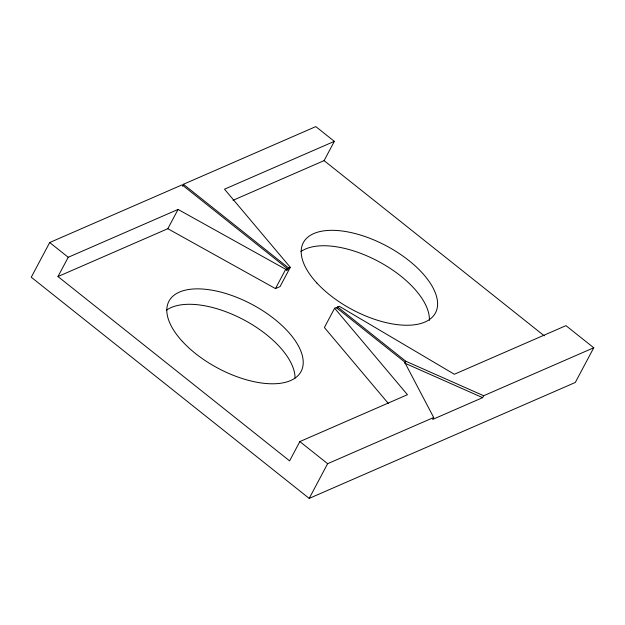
<?xml version="1.0" encoding="UTF-8"?>
<svg xmlns="http://www.w3.org/2000/svg" width="625" height="625" viewBox="0 0 625 625"><rect width="100%" height="100%" fill="white"/><g stroke="black" fill="none" stroke-linecap="round" stroke-linejoin="round"><path stroke-width="0.94" d="M182.391 186.211L183.414 184.281L315.805 126.602L334.336 141.352L224.5 189.195L290.289 267.32L288.664 268.031L287.633 269.961L286.32 270.531L287.344 268.602L182.094 184.859L49.703 242.531L31.25 277.234L309.195 498.398L575.297 382.469L593.75 347.766L565.953 325.648L454.359 374.266L339.211 306.242L337.578 306.953L336.891 308.242M593.75 347.766L483.656 395.727L482.633 397.656L432.664 419.422L433.688 417.5L404.445 361.789L336.258 307.523L334.633 308.234L407.445 394.703L299.844 441.578L289.594 460.859L57.977 276.555L68.227 257.281L178.062 209.43L285.711 269.312L287.344 268.602M57.977 276.555L167.812 228.703L178.062 209.43M233 200.305L324.086 160.625L334.336 141.352M167.812 228.703L275.461 288.594L285.711 269.312M290.289 267.32L280.039 286.594L275.461 288.594M334.633 308.234L324.383 327.516L388.406 403.547M309.195 498.398L327.641 463.695L433.688 417.5M337.578 306.953L405.766 361.211L404.742 363.141L482.633 397.656M405.766 361.211L483.656 395.727M324.086 160.625L544.273 335.836M183.414 184.281L288.664 268.031M49.703 242.531L68.227 257.281M299.844 441.578L327.641 463.695M166.555 310.141A74.82 36.156 28 0 1 243.508 319.672A74.82 36.156 28 0 1 295.031 378.102M300.922 251.602A74.82 36.156 28 0 1 378.602 261.516A74.82 36.156 28 0 1 429.375 320.422M316.836 282.969A74.82 36.156 28 0 0 433.32 316.055A74.82 36.156 28 0 0 358.031 234.336A74.82 36.156 28 0 0 316.836 282.969M182.461 341.508A74.82 36.156 28 0 0 298.945 374.594A74.82 36.156 28 0 0 223.664 292.875A74.82 36.156 28 0 0 182.461 341.508"/></g></svg>
